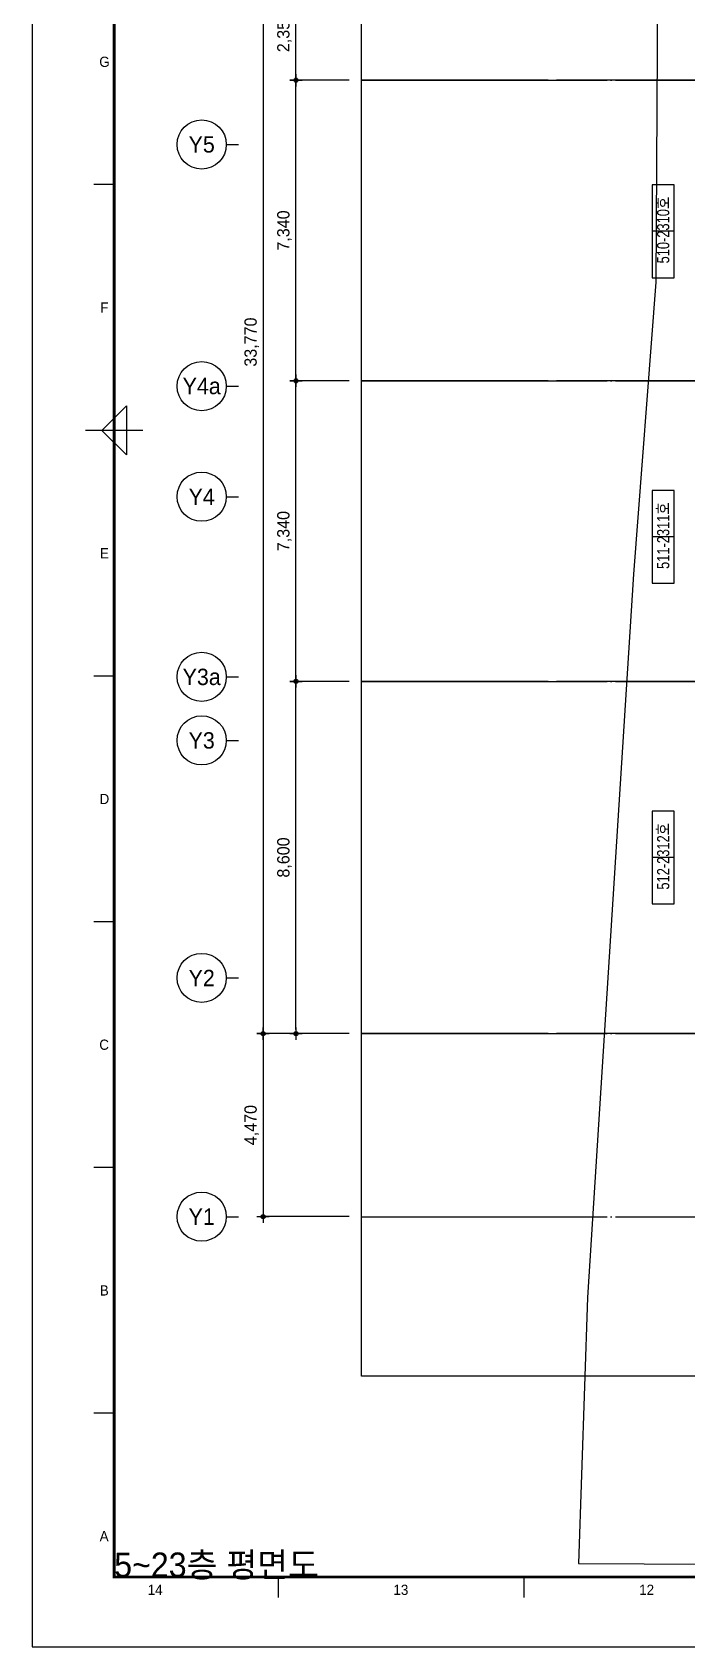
# Model space of a CAD drawing. Header units: millimetres. Extents: x 840000 to 1054178, y 0 to 59400.
# Drawn here: x 840000 to 855979, y 0 to 39421 of the extents above; entities that cross this region are included whole.
import ezdxf
from ezdxf.enums import TextEntityAlignment as Align
from ezdxf.xclip import XClip

# ---------------------------------------------------------------- set-up
doc = ezdxf.new("R2010")
doc.units = ezdxf.units.MM
doc.header["$LTSCALE"] = 100
doc.header["$XCLIPFRAME"] = 0
doc.linetypes.add('X - 단위세대 확장형$0$CEN', pattern=[62, 60, -1, 0, -1])
doc.linetypes.add('X - 평면도$0$CEN', pattern=[62, 60, -1, 0, -1])
doc.layers.get('DEFPOINTS').update_dxf_attribs({"color": 145})
for name, color, linetype in [('AA-XXXX-DIMS', 7, 'Continuous'), ('AA-XXXX-TEXT', 3, 'Continuous'), ('DIM', 7, 'Continuous'), ('SYM', 7, 'Continuous'), ('X - SHEET$0$AA-BORD-FORM', 7, 'Continuous'), ('X - SHEET$0$AA-BORD-TEXT', 3, 'Continuous'), ('X - 단위세대 확장형$0$AA-XXXX-CNTL', 1, 'X - 단위세대 확장형$0$CEN'), ('X - 평면도$0$A-CEN', 1, 'X - 평면도$0$CEN'), ('X - 평면도$0$AA-XXXX-CNTL', 1, 'X - 평면도$0$CEN')]:
    doc.layers.add(name, color=color, linetype=linetype)
doc.layers.add('DEFPOINT', color=163, linetype='Continuous', plot=False)
doc.layers.add('X - 평면도$0$DEFPOINT', color=145, linetype='Continuous', plot=False)
doc.styles.add('HAUD01', font='Dotum.ttf')
doc.styles.get("Standard").update_dxf_attribs({"font": 'Dotum.ttf'})
doc.styles.add('X - SHEET$0$HAUD01', font='Dotum.ttf')
doc.styles.add('X - 평면도$0$HAUD01', font='Dotum.ttf')
doc.dimstyles.new('HAUD-100', dxfattribs={"dimscale": 100, "dimtxt": 3, "dimasz": 1, "dimexe": 0, "dimexo": 3, "dimgap": 1, "dimtad": 1, "dimdec": 0, "dimdsep": 46, "dimlunit": 6, "dimtxsty": 'HAUD01', "dimblk": 'DIMDOT', "dimcen": 2.5, "dimdle": 1.5, "dimclrd": 7, "dimclre": 7, "dimclrt": 3, "dimadec": 0, "dimazin": 0, "dimtfac": 1, "dimtdec": 0, "dimtix": 1, "dimtmove": 2, "dimatfit": 3, "dimfxl": 1, "dimtvp": 1, "dimtolj": 1, "dimtzin": 0, "dimarcsym": 0})

# ---------------------------------------------------------------- blocks, each defined once
blk = doc.blocks.new('DIMDOT')
at = {"layer": 'AA-XXXX-DIMS'}
for p, q in [((-1.5, 0), (1.5, 0)), ((0, -1.5), (0, 1.5))]:
    blk.add_line(p, q, dxfattribs=at)
for radius in [0.5, 0.25]:
    blk.add_circle((0, 0), radius, dxfattribs=at)
blk = doc.blocks.new('*D19')
at = {"color": 7, "lineweight": -2, "transparency": 16777216}
for p, q in [((-55653, -2339), (-57753, -2339)), ((-57753, -2439), (-57753, -6709)), ((-55653, -6809), (-57753, -6809))]:
    blk.add_line(p, q, dxfattribs=at)
at = {"layer": 'DEFPOINTS', "color": 0, "transparency": 16777216}
for p in [(-55353, -2339), (-57753, -6809), (-55353, -6809)]:
    blk.add_point(p, dxfattribs=at)
at = {"color": 7, "lineweight": -2, "transparency": 16777216, "xscale": 100, "yscale": 100, "zscale": 100}
for p, rotation in [((-57753, -2339), 90), ((-57753, -6809), 270)]:
    blk.add_blockref('DIMDOT', p, dxfattribs=dict(at, rotation=rotation))
at = {"color": 3, "transparency": 16777216, "insert": (-58032, -4574), "char_height": 300, "attachment_point": 5, "rotation": 90, "style": 'HAUD01'}
blk.add_mtext('\\A1;4,470', dxfattribs=at)
blk = doc.blocks.new('*D28')
at = {"color": 7, "lineweight": -2, "transparency": 16777216}
for p, q in [((-55653, 31431), (-57753, 31431)), ((-57753, 31331), (-57753, -2239)), ((-55653, -2339), (-57753, -2339))]:
    blk.add_line(p, q, dxfattribs=at)
at = {"layer": 'DEFPOINTS', "color": 0, "transparency": 16777216}
for p in [(-55353, 31431), (-57753, -2339), (-55353, -2339, 0)]:
    blk.add_point(p, dxfattribs=at)
at = {"color": 7, "lineweight": -2, "transparency": 16777216, "xscale": 100, "yscale": 100, "zscale": 100}
for p, rotation in [((-57753, 31431), 90), ((-57753, -2339), 270)]:
    blk.add_blockref('DIMDOT', p, dxfattribs=dict(at, rotation=rotation))
at = {"color": 3, "transparency": 16777216, "insert": (-58032, 14546), "char_height": 300, "attachment_point": 5, "rotation": 90, "style": 'HAUD01'}
blk.add_mtext('\\A1;33,770', dxfattribs=at)
blk = doc.blocks.new('*D30')
at = {"color": 7, "lineweight": -2, "transparency": 16777216}
for p, q in [((-55653, 6261), (-56953, 6261)), ((-56953, -2239), (-56953, 6161)), ((-55653, -2339), (-56953, -2339))]:
    blk.add_line(p, q, dxfattribs=at)
at = {"layer": 'DEFPOINTS', "color": 0, "transparency": 16777216}
for p in [(-56953, 6261), (-55353, 6261), (-55353, -2339, 0)]:
    blk.add_point(p, dxfattribs=at)
at = {"color": 7, "lineweight": -2, "transparency": 16777216, "xscale": 100, "yscale": 100, "zscale": 100}
for p, rotation in [((-56953, 6261), 90), ((-56953, -2339), 270)]:
    blk.add_blockref('DIMDOT', p, dxfattribs=dict(at, rotation=rotation))
at = {"color": 3, "transparency": 16777216, "insert": (-57232, 1961), "char_height": 300, "attachment_point": 5, "rotation": 90, "style": 'HAUD01'}
blk.add_mtext('\\A1;8,600', dxfattribs=at)
blk = doc.blocks.new('*D31')
at = {"color": 7, "lineweight": -2, "transparency": 16777216}
for p, q in [((-55653, 23291), (-56953, 23291)), ((-56953, 21041), (-56953, 23191)), ((-55653, 20941), (-56953, 20941))]:
    blk.add_line(p, q, dxfattribs=at)
at = {"layer": 'DEFPOINTS', "color": 0, "transparency": 16777216}
for p in [(-56953, 23291), (-55353, 23291), (-55353, 20941)]:
    blk.add_point(p, dxfattribs=at)
at = {"color": 7, "lineweight": -2, "transparency": 16777216, "xscale": 100, "yscale": 100, "zscale": 100}
for p, rotation in [((-56953, 23291), 90), ((-56953, 20941), 270)]:
    blk.add_blockref('DIMDOT', p, dxfattribs=dict(at, rotation=rotation))
at = {"color": 3, "transparency": 16777216, "insert": (-57232, 22116), "char_height": 300, "attachment_point": 5, "rotation": 90, "style": 'HAUD01'}
blk.add_mtext('\\A1;2,350', dxfattribs=at)
blk = doc.blocks.new('*D32')
at = {"color": 7, "lineweight": -2, "transparency": 16777216}
for p, q in [((-55653, 13601), (-56953, 13601)), ((-56953, 6361), (-56953, 13501)), ((-55653, 6261), (-56953, 6261))]:
    blk.add_line(p, q, dxfattribs=at)
at = {"layer": 'DEFPOINTS', "color": 0, "transparency": 16777216}
for p in [(-56953, 13601), (-55353, 13601), (-55353, 6261)]:
    blk.add_point(p, dxfattribs=at)
at = {"color": 7, "lineweight": -2, "transparency": 16777216, "xscale": 100, "yscale": 100, "zscale": 100}
for p, rotation in [((-56953, 13601), 90), ((-56953, 6261), 270)]:
    blk.add_blockref('DIMDOT', p, dxfattribs=dict(at, rotation=rotation))
at = {"color": 3, "transparency": 16777216, "insert": (-57232, 9931), "char_height": 300, "attachment_point": 5, "rotation": 90, "style": 'HAUD01'}
blk.add_mtext('\\A1;7,340', dxfattribs=at)
blk = doc.blocks.new('*D33')
at = {"color": 7, "lineweight": -2, "transparency": 16777216}
for p, q in [((-55653, 20941), (-56953, 20941)), ((-56953, 13701), (-56953, 20841)), ((-55653, 13601), (-56953, 13601))]:
    blk.add_line(p, q, dxfattribs=at)
at = {"layer": 'DEFPOINTS', "color": 0, "transparency": 16777216}
for p in [(-56953, 20941), (-55353, 20941), (-55353, 13601)]:
    blk.add_point(p, dxfattribs=at)
at = {"color": 7, "lineweight": -2, "transparency": 16777216, "xscale": 100, "yscale": 100, "zscale": 100}
for p, rotation in [((-56953, 20941), 90), ((-56953, 13601), 270)]:
    blk.add_blockref('DIMDOT', p, dxfattribs=dict(at, rotation=rotation))
at = {"color": 3, "transparency": 16777216, "insert": (-57232, 17271), "char_height": 300, "attachment_point": 5, "rotation": 90, "style": 'HAUD01'}
blk.add_mtext('\\A1;7,340', dxfattribs=at)
blk = doc.blocks.new('X - 단위세대 확장형', base_point=(-475, -287))
at = {"layer": 'DEFPOINTS'}
blk.add_lwpolyline([(88214, 68690), (27286, 68690), (27286, 22495), (88214, 22495)], close=True, dxfattribs=at)
at = {"layer": 'X - 단위세대 확장형$0$AA-XXXX-CNTL'}
for p, q in [((38049, 54143), (27286, 54143)), ((38049, 46803), (27286, 46803)), ((38049, 39463), (27286, 39463)), ((38049, 30863), (27286, 30863))]:
    blk.add_line(p, q, dxfattribs=at)
blk = doc.blocks.new('A$C2db2baec')
at = {"layer": 'DEFPOINT'}
for p, q in [((-91080, -38647), (-91613, -38647)), ((-91080, -46108), (-91613, -46108)), ((-91080, -53938), (-91613, -53938))]:
    blk.add_line(p, q, dxfattribs=at)
at = {"layer": 'SYM'}
for points in [[(-91613, -37514), (-91613, -39780), (-91080, -39780), (-91080, -37514)], [(-91613, -44974), (-91613, -47241), (-91080, -47241), (-91080, -44974)], [(-91613, -52804), (-91613, -55071), (-91080, -55071), (-91080, -52804)]]:
    blk.add_lwpolyline(points, close=True, dxfattribs=at)
at = {"layer": 'AA-XXXX-TEXT', "style": 'HAUD01', "width": 0.8}
for s, p in [('510-2310호', (-91346, -38617)), ('511-2311호', (-91346, -46077)), ('512-2312호', (-91346, -53907))]:
    blk.add_text(s, height=300, rotation=90, dxfattribs=at).set_placement(p, align=Align.MIDDLE_CENTER)
blk = doc.blocks.new('X - SHEET$0$HAUDsheetV')
at = {"layer": 'X - SHEET$0$AA-BORD-FORM', "color": 2}
for p, q in [((21, 357), (16, 357)), ((28, 297), (14, 297)), ((21, 237), (16, 237)), ((21, 177), (16, 177)), ((21, 117), (16, 117)), ((21, 57), (16, 57)), ((61, 17), (61, 12)), ((121, 17), (121, 12))]:
    blk.add_line(p, q, dxfattribs=at)
at = {"layer": 'X - SHEET$0$AA-BORD-FORM', "color": 1}
blk.add_lwpolyline([(1, 0), (841, 0), (841, 594), (1, 594)], close=True, dxfattribs=at)
at = {"layer": 'X - SHEET$0$AA-BORD-FORM', "color": 2, "const_width": 0.682}
blk.add_lwpolyline([(21, 17), (21, 577), (821, 577), (821, 17)], close=True, dxfattribs=at)
at = {"layer": 'X - SHEET$0$AA-BORD-FORM', "color": 2}
blk.add_lwpolyline([(24, 291), (18, 297), (24, 303)], close=True, dxfattribs=at)
at = {"layer": 'X - SHEET$0$AA-BORD-TEXT', "color": 7, "style": 'X - SHEET$0$HAUD01'}
for s, p in [('G', (18.63, 387)), ('F', (18.61, 327)), ('E', (18.61, 267)), ('D', (18.61, 207)), ('C', (18.54, 147)), ('B', (18.58, 87)), ('A', (18.54, 27)), ('14', (31, 13.9)), ('13', (91, 13.9)), ('12', (151, 13.9))]:
    blk.add_text(s, height=2.5, dxfattribs=at).set_placement(p, align=Align.MIDDLE_CENTER)
at = {"layer": 'X - SHEET$0$AA-BORD-TEXT', "color": 3, "style": 'X - SHEET$0$HAUD01'}
for tag, p in [('PJCode', (786, 567.94)), ('작성자', (786.11, 194.82)), ('검토자', (786.11, 181.82)), ('최종검토자', (786.11, 168.82)), ('승인자', (786.11, 155.82)), ('일자', (786.83, 144.02)), ('개정번호', (812, 65.92))]:
    blk.add_attdef(tag, text='', height=3, dxfattribs=at).set_placement(p, align=Align.MIDDLE_CENTER)
at = {"layer": 'X - SHEET$0$AA-BORD-TEXT', "color": 3, "lineweight": 30, "flags": 104}
blk.add_attdef('PJTitle', text='', height=4, dxfattribs=at).set_placement((787.25, 536.62), align=Align.MIDDLE_CENTER)
blk = doc.blocks.new('X - SHEET')
at = {"xscale": 100, "yscale": 100, "zscale": 100}
blk.add_blockref('X - SHEET$0$HAUDsheetV', (-100, 0), dxfattribs=at)
blk = doc.blocks.new('X - 평면도$0$A$C9949ff83')
at = {"layer": 'DEFPOINTS'}
for points in [[(0, 59400), (84000, 59400), (84000, 0), (0, 0)], [(2000, 1700), (75000, 1700), (75000, 57700), (2000, 57700)]]:
    blk.add_lwpolyline(points, close=True, dxfattribs=at)
blk = doc.blocks.new('X - 평면도', base_point=(-475.4, -286.7))
at = {"layer": 'DEFPOINTS'}
blk.add_lwpolyline([(1287286.2, 68689.6), (1348213.6, 68689.6), (1348213.6, 22495.2), (1287286.2, 22495.2)], close=True, dxfattribs=at)
at = {"layer": 'X - 평면도$0$A-CEN', "color": 5}
blk.add_line((1287286.2, 26393.1), (1348213.6, 26393.1), dxfattribs=at)
at = {"layer": 'X - 평면도$0$AA-XXXX-CNTL'}
for p, q in [((1287286.2, 54143.1), (1306512, 54143.1)), ((1287286.2, 46803.1), (1306512, 46803.1)), ((1287286.2, 39463.1), (1306512, 39463.1)), ((1287286.2, 30863.1), (1318162.2, 30863.1))]:
    blk.add_line(p, q, dxfattribs=at)
at = {"layer": 'X - 평면도$0$DEFPOINT'}
blk.add_lwpolyline([(1342640.5, 68365.6), (1325472.6, 68450.8), (1320191.2, 68315.3), (1313042.1, 68006.8), (1294833.1, 66148.4), (1294521.2, 57737.5), (1294473, 49209.6), (1293931.7, 42085), (1292804.5, 24415.6), (1292582.9, 17927.4), (1303789, 17869.8), (1304018.4, 24614.7), (1322441.5, 24941.8), (1321930.2, 30624.5), (1342639.2, 33202.2)], close=True, dxfattribs=at)
blk.add_blockref('X - 평면도$0$A$C9949ff83', (1279249.9, 15892.4))
at = {"layer": 'DEFPOINTS', "style": 'X - 평면도$0$HAUD01'}
blk.add_text('5~23층 평면도', height=600, dxfattribs=at).set_placement((1281249.9, 17592.4))
blk = doc.blocks.new('고층부 치수')
at = {"layer": 'DIM'}
for p, q in [((-58653, 19370.9), (-58353, 19370.9)), ((-58653, 13470.9), (-58353, 13470.9)), ((-58653, 10770.9), (-58353, 10770.9)), ((-58653, 6370.9), (-58353, 6370.9)), ((-58653, 4820.9), (-58353, 4820.9)), ((-58653, -979.1), (-58353, -979.1)), ((-58653, -6809.1), (-58353, -6809.1))]:
    blk.add_line(p, q, dxfattribs=at)
for centre in [(-59253, 19370.9), (-59253, 13470.9), (-59253, 10770.9), (-59253, 6370.9), (-59253, 4820.9), (-59253, -979.1), (-59253, -6809.1)]:
    blk.add_circle(centre, 600, dxfattribs=at)
at = {"layer": 'DIM', "style": 'HAUD01'}
for s, p in [('Y5', (-59253, 19370.9)), ('Y4a', (-59253, 13470.9)), ('Y4', (-59253, 10770.9)), ('Y3a', (-59253, 6370.9)), ('Y3', (-59253, 4820.9)), ('Y2', (-59253, -979.1)), ('Y1', (-59253, -6809.1))]:
    blk.add_text(s, height=400, dxfattribs=at).set_placement(p, align=Align.MIDDLE)
for base, p1, p2, angle, picture, middle in [((-57753, -2339.1, 0), (-55353, 31430.9, 0), (-55353, -2339.1, 0), 90, '*D28', (-58032.1, 14545.9, 0)), ((-56953, 23290.9, 0), (-55353, 20940.9, 0), (-55353, 23290.9, 0), 270, '*D31', (-57232.1, 22115.9, 0)), ((-56953, 20940.9, 0), (-55353, 13600.9, 0), (-55353, 20940.9, 0), 270, '*D33', (-57232.1, 17270.9, 0)), ((-56953, 13600.9, 0), (-55353, 6260.9, 0), (-55353, 13600.9, 0), 270, '*D32', (-57232.1, 9930.9, 0)), ((-56953, 6260.9, 0), (-55352.9, -2339.1, 0), (-55353, 6260.9, 0), 270, '*D30', (-57232.1, 1960.9, 0)), ((-57753, -6809.1, 0), (-55353, -2339.1, 0), (-55353, -6809.1, 0), 90, '*D19', (-58032.1, -4574.1, 0))]:
    dim = blk.add_linear_dim(base=base, p1=p1, p2=p2, angle=angle, dimstyle='HAUD-100')
    dim.commit()
    dim.dimension.update_dxf_attribs({"geometry": picture, "text_midpoint": middle})

msp = doc.modelspace()

# ---------------------------------------------------------------- block references
ref = msp.add_blockref('X - 평면도', (-439725.3, -16179.1))
XClip(ref).set_block_clipping_path([(1279249.9173513227, 15892.4151621314), (1363249.9173513227, 75292.4151621313)])

# ---------------------------------------------------------------- next in the draw order: block references
msp.add_blockref('X - SHEET', (840000, 0))
at = {"layer": 'SYM'}
msp.add_blockref('A$C2db2baec', (946750.1, 73207.6), dxfattribs=at)

# ---------------------------------------------------------------- next in the draw order: block references
ref = msp.add_blockref('X - 단위세대 확장형', (820274.7, -16179.1), dxfattribs=at)
XClip(ref).set_block_clipping_path([(27286.2339647645, 22495.2025850526), (88213.6007378809, 68689.6277392105)])

# ---------------------------------------------------------------- next in the draw order: block references
msp.add_blockref('고층부 치수', (903389.3, 17309.8))

doc.saveas('drawing.dxf')
